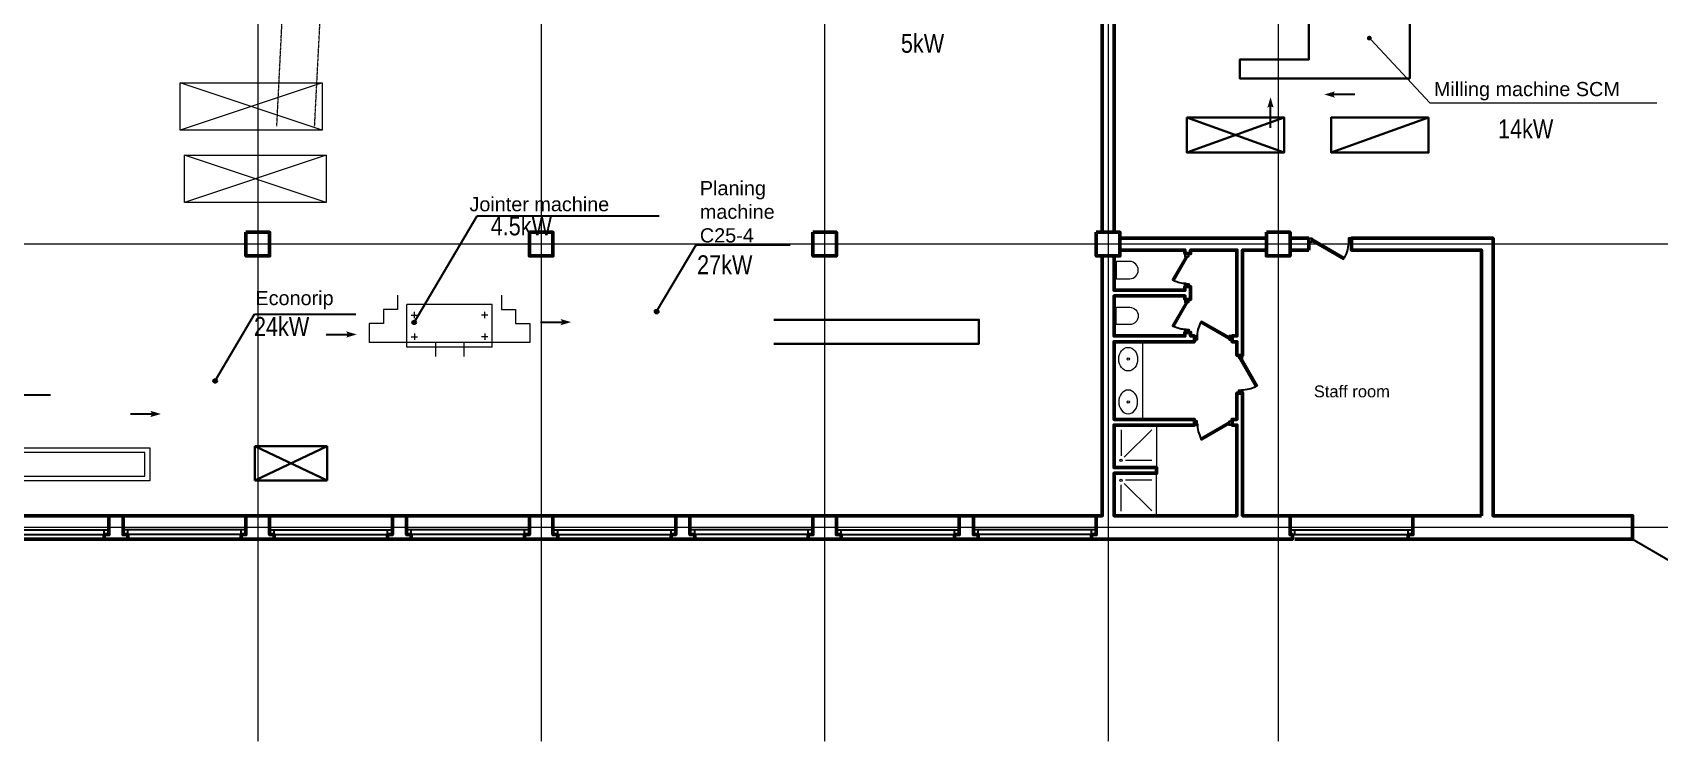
# Model space of a CAD drawing. Header units: millimetres. Extents: x 22548 to 138166, y 14045 to 100780.
# Drawn here: x 76849 to 111285, y 34515 to 49525 of the extents above; entities that cross this region are included whole.
import ezdxf

# ---------------------------------------------------------------- set-up
doc = ezdxf.new("R2010")
doc.units = ezdxf.units.MM
doc.linetypes.add('ACAD_ISO10W100', pattern=[18, 12, -3, 0, -3])
doc.linetypes.add('DASHED', pattern=[0.211667, 0.141111, -0.070556])
for name, color, linetype, lineweight in [('axis', 40, 'ACAD_ISO10W100', 13), ('equipment', 177, 'Continuous', 13), ('rail', 30, 'DASHED', 13), ('wall', 5, 'Continuous', 50), ('WC sanitary', 121, 'Continuous', 13)]:
    doc.layers.add(name, color=color, linetype=linetype, lineweight=lineweight)
for name, color, linetype in [('door_cad-block.com', 250, 'Continuous'), ('txt', 7, 'Continuous'), ('Windows', 7, 'Continuous')]:
    doc.layers.add(name, color=color, linetype=linetype)
doc.styles.add('Qwerty', font='timesi.ttf')
doc.styles.get("Standard").update_dxf_attribs({"font": 'arial.ttf'})

# ---------------------------------------------------------------- blocks, each defined once
blk = doc.blocks.new('вапап')
at = {"color": 0}
for p, q in [((87480.68, 10882.75), (87495.68, 10882.75)), ((87480.68, 10877.75), (87480.68, 10882.75)), ((87480.68, 10877.75), (87495.68, 10882.75)), ((87480.68, 10882.75), (87495.68, 10877.75)), ((87495.68, 10882.75), (87495.68, 10877.75)), ((87495.68, 10877.75), (87480.68, 10877.75))]:
    blk.add_line(p, q, dxfattribs=at)
blk = doc.blocks.new('СФ16-1')
at = {"color": 0}
for p, q in [((124111, 783), (124111, 1083)), ((124711, 783), (124711, 1083)), ((126111, 783), (122711, 783)), ((122711, 383), (122711, 783)), ((125311, 883), (123511, 883)), ((123511, 883), (123511, -17)), ((123667, 597), (123667, 729)), ((125155, 597), (125155, 729)), ((125311, 883), (125311, -17)), ((126111, 383), (126111, 783)), ((123011, 383), (122711, 383)), ((123011, 83), (123011, 383)), ((123601, 663), (123734, 663)), ((125221, 663), (125089, 663)), ((125811, 83), (125811, 383)), ((125811, 383), (126111, 383)), ((123311, 83), (123011, 83)), ((123311, -217), (123311, 83)), ((123601, 204), (123734, 204)), ((123667, 270), (123667, 137)), ((125221, 204), (125089, 204)), ((125155, 270), (125155, 137)), ((125511, -217), (125511, 83)), ((125511, 83), (125811, 83)), ((125311, -17), (123511, -17))]:
    blk.add_line(p, q, dxfattribs=at)
blk = doc.blocks.new('Trimmer_dwgmodels.com')
at = {"color": 0}
for p, q in [((-4188, 786), (-4553, 786)), ((-4553, 786), (-4553, -222)), ((-4188, -222), (-4188, 786)), ((-9168, 350), (-4553, 350)), ((-9168, -350), (-9168, 350)), ((-9168, -350), (-9168, 350)), ((-4371, 636), (-4412, 674)), ((-4371, 636), (-4412, 674)), ((-4371, 636), (-4329, 674)), ((-4371, 636), (-4329, 674)), ((-4371, -72), (-4371, 636)), ((-4188, 350), (0, 350)), ((0, 350), (0, -350)), ((-9083, 250), (-9083, -250)), ((-9083, 250), (-4553, 250)), ((-100, 250), (-4188, 250)), ((-100, -250), (-100, 250)), ((-9083, -250), (-100, -250)), ((-4553, -222), (-4188, -222)), ((-4371, -72), (-4412, -111)), ((-4371, -72), (-4329, -111)), ((0, -350), (-9168, -350))]:
    blk.add_line(p, q, dxfattribs=at)
blk = doc.blocks.new('*U31')
at = {"color": 0}
for p, q in [((0, 0), (2600, 0)), ((100, 0), (100, -100)), ((2500, 0), (2500, -100)), ((0, -100), (2600, -100))]:
    blk.add_line(p, q, dxfattribs=at)
blk = doc.blocks.new('*U44')
for points in [[(5, 5), (65, 5), (65, 85), (5, 85)], [(640, 30), (146, -255), (131, -229), (625, 56)], [(705, 5), (645, 5), (645, 85), (705, 85)]]:
    blk.add_lwpolyline(points, close=True)
blk.add_arc((640, 30), 571, 180, 206.9872)
blk = doc.blocks.new('*U45')
for points in [[(5, 5), (65, 5), (65, 85), (5, 85)], [(740, 30), (160, -305), (145, -279), (725, 56)], [(805, 5), (745, 5), (745, 85), (805, 85)]]:
    blk.add_lwpolyline(points, close=True)
blk.add_arc((740, 30), 671, 180, 207.4362)
blk = doc.blocks.new('*U46')
for points in [[(740, 60), (160, 395), (145, 369), (725, 34)], [(5, 5), (65, 5), (65, 85), (5, 85)], [(805, 5), (745, 5), (745, 85), (805, 85)]]:
    blk.add_lwpolyline(points, close=True)
blk.add_arc((740, 60), 671, 152.5638, 180)
blk = doc.blocks.new('*U47')
for points in [[(70, 60), (737, 445), (752, 419), (85, 34)], [(5, 5), (65, 5), (65, 85), (5, 85)], [(905, 5), (845, 5), (845, 85), (905, 85)]]:
    blk.add_lwpolyline(points, close=True)
blk.add_arc((70, 60), 771, 0, 27.7688)
blk = doc.blocks.new('wc1')
at = {"color": 0}
blk.add_lwpolyline([(-184, -334), (-184, -334), (-184, -58, -0.414214), (-174, -48), (-174, -10, -0.414214), (-164, 0), (164, 0, -0.414214), (174, -10), (174, -48, -0.414214), (184, -58), (184, -334, -0.965307)], format="xyb", close=True, dxfattribs=at)
blk.add_lwpolyline([(-174, -48), (174, -48)], dxfattribs=at)
blk = doc.blocks.new('gate 1500')
at = {"color": 0}
for points in [[(0, 0), (1299, 750)], [(3000, 0), (1701, 750)]]:
    blk.add_lwpolyline(points, dxfattribs=at)
at = {"color": 0, "linetype": 'DASHED', "ltscale": 200}
for centre, start, end in [((0, 0), 0, 30), ((3000, 0), 150, 180)]:
    blk.add_arc(centre, 1500, start, end, dxfattribs=at)

msp = doc.modelspace()

# ---------------------------------------------------------------- hatches: boundary and pattern name
at = {"layer": 'txt'}
for color, points in [(256, [(105194, 49407, 1), (105092, 49407, 1)]), (256, [(104192, 48213), (104420, 48145, -0.449967), (104420, 48280)]), (256, [(103053, 48156), (102985, 47928, -0.449967), (103120, 47928)]), (256, [(84967, 43388, 1), (84888, 43388, 1)]), (0, [(88021, 43461, -0.449967), (88021, 43326), (88249, 43394)]), (256, [(90098, 43616, 1), (90019, 43616, 1)]), (0, [(83483, 43200, -0.449967), (83483, 43065), (83711, 43133)]), (256, [(80755, 42148, 1), (80675, 42148, 1)]), (0, [(79339, 41517, -0.449967), (79339, 41382), (79567, 41449)])]:
    msp.add_hatch(color=color, dxfattribs=at).paths.add_polyline_path(points)

# ---------------------------------------------------------------- linework, layer by layer
at = {"layer": 'axis'}
for points in [[(81615, 100780), (81615, 34515)], [(87615, 100780), (87615, 34515)], [(93615, 100780), (93615, 34515)], [(99615, 100780), (99615, 34515)], [(103215, 100780), (103215, 34515)], [(138166, 45045), (22548, 45045)], [(138166, 39045), (22548, 39045)]]:
    msp.add_lwpolyline(points, dxfattribs=at)
at = {"layer": 'equipment', "lineweight": 30}
for p, q in [((101282, 47727), (103341, 46984)), ((101282, 46984), (103341, 47727)), ((104338, 46984), (106398, 47727)), ((81551, 40769), (83084, 40769)), ((81551, 40040), (81551, 40769)), ((81551, 40769), (83084, 40040)), ((81551, 40040), (83084, 40769)), ((83084, 40769), (83084, 40040)), ((83084, 40040), (81551, 40040))]:
    msp.add_line(p, q, dxfattribs=at)
for points in [[(103861, 50353), (106001, 50353), (106001, 48553), (102401, 48553), (102401, 48953), (103861, 48953), (103861, 50353)], [(92538, 43444), (96880, 43444), (96880, 42935), (92538, 42935)]]:
    msp.add_lwpolyline(points, dxfattribs=at)
for points in [[(101282, 47727), (103341, 47727), (103341, 46984), (101282, 46984)], [(106398, 47727), (104338, 47727), (104338, 46984), (106398, 46984)]]:
    msp.add_lwpolyline(points, close=True, dxfattribs=at)
at = {"layer": 'rail'}
for p, q in [((82020, 47542), (83720, 81661)), ((82820, 47542), (84572, 81721))]:
    msp.add_line(p, q, dxfattribs=at)
at = {"layer": 'txt', "lineweight": 15}
for p, q in [((105178, 49378), (106426, 48034)), ((106426, 48034), (111226, 48034))]:
    msp.add_line(p, q, dxfattribs=at)
at = {"layer": 'txt'}
for p, q in [((104839, 48213), (104389, 48213)), ((103053, 47509), (103053, 47959)), ((84927, 43388), (86262, 45645)), ((86262, 45645), (90115, 45645)), ((90059, 43616), (90894, 45028)), ((90894, 45028), (92886, 45028)), ((80715, 42148), (81550, 43560)), ((81550, 43560), (83691, 43560)), ((74465, 41856), (77230, 41856))]:
    msp.add_line(p, q, dxfattribs=at)
at = {"layer": 'txt', "color": 0}
for p, q in [((87602, 43394), (88052, 43394)), ((83064, 43133), (83513, 43133)), ((78920, 41449), (79370, 41449))]:
    msp.add_line(p, q, dxfattribs=at)
at = {"layer": 'txt'}
for centre in [(84927, 43388), (90059, 43616), (80715, 42148)]:
    msp.add_circle(centre, 39.6, dxfattribs=at)
at = {"layer": 'wall'}
for points in [[(99490, 50795), (99490, 45295)], [(99740, 50795), (99740, 45295)], [(81365, 45295), (81865, 45295), (81865, 44795), (81365, 44795), (81365, 45295)], [(87365, 45295), (87865, 45295), (87865, 44795), (87365, 44795), (87365, 45295)], [(93365, 45295), (93865, 45295), (93865, 44795), (93365, 44795), (93365, 45295)], [(99365, 45295), (99865, 45295), (99865, 44795), (99365, 44795), (99365, 45295)], [(99865, 45170), (102965, 45170)], [(102965, 45295), (103465, 45295), (103465, 44795), (102965, 44795), (102965, 45295)], [(103465, 45170), (103865, 45170)], [(103865, 44920), (103865, 45170)], [(99740, 44795), (99740, 44070), (101240, 44070), (101240, 44145), (101360, 44145), (101360, 43875), (101240, 43875), (101240, 43950), (99740, 43950), (99740, 43100), (101240, 43100), (101240, 43175), (101360, 43175), (101360, 43100), (101440, 43100), (101440, 42980), (99740, 42980), (99740, 41335), (101440, 41335), (101440, 41215), (99740, 41215), (99740, 40315), (100640, 40315), (100640, 40195), (99740, 40195), (99740, 39295), (102340, 39295), (102340, 41215), (102240, 41215), (102240, 41335), (102340, 41335), (102340, 41890), (102460, 41890), (102460, 41890), (102460, 39295), (103465, 39295), (103465, 38895), (103515, 38895), (103515, 38795), (99265, 38795), (99265, 38895), (99365, 38895), (99365, 39295), (99490, 39295), (99490, 44795)], [(99865, 44920), (101240, 44920), (101240, 44845), (101360, 44845), (101360, 44920), (102340, 44920), (102340, 43100), (102240, 43100), (102240, 42980), (102340, 42980), (102340, 42690), (102460, 42690), (102460, 44920), (102965, 44920)], [(103465, 44920), (103865, 44920)]]:
    msp.add_lwpolyline(points, dxfattribs=at)
for points in [[(107515, 39295), (107515, 44920), (104765, 44920), (104765, 45170), (107765, 45170), (107765, 39295), (110715, 39295), (110715, 38795), (105965, 38795), (105965, 38895), (106065, 38895), (106065, 39295)], [(78865, 38795), (78365, 38795), (78365, 38895), (78465, 38895), (78465, 39295), (78765, 39295), (78765, 38895), (78865, 38895)], [(81265, 38795), (81265, 38895), (81365, 38895), (81365, 39295), (81865, 39295), (81865, 38895), (81965, 38895), (81965, 38795)], [(84365, 38795), (84865, 38795), (84865, 38895), (84765, 38895), (84765, 39295), (84465, 39295), (84465, 38895), (84365, 38895)], [(87965, 38795), (87965, 38895), (87865, 38895), (87865, 39295), (87365, 39295), (87365, 38895), (87265, 38895), (87265, 38795)], [(90865, 38795), (90365, 38795), (90365, 38895), (90465, 38895), (90465, 39295), (90765, 39295), (90765, 38895), (90865, 38895)], [(93965, 38795), (93965, 38895), (93865, 38895), (93865, 39295), (93365, 39295), (93365, 38895), (93265, 38895), (93265, 38795)], [(96365, 38795), (96865, 38795), (96865, 38895), (96765, 38895), (96765, 39295), (96465, 39295), (96465, 38895), (96365, 38895)]]:
    msp.add_lwpolyline(points, close=True, dxfattribs=at)
at = {"layer": 'wall', "color": 4}
for points in [[(75865, 39295), (78465, 39295)], [(78765, 39295), (81365, 39295)], [(84465, 39295), (81865, 39295)], [(87365, 39295), (84765, 39295)], [(90465, 39295), (87865, 39295)], [(90765, 39295), (93365, 39295)], [(96465, 39295), (93865, 39295)], [(96765, 39295), (99365, 39295)], [(106065, 39295), (103465, 39295)], [(75965, 38795), (78365, 38795)], [(81265, 38795), (78865, 38795)], [(81965, 38795), (84365, 38795)], [(87265, 38795), (84865, 38795)], [(87965, 38795), (90365, 38795)], [(93265, 38795), (90865, 38795)], [(93965, 38795), (96365, 38795)], [(99265, 38795), (96865, 38795)], [(103565, 38795), (105965, 38795)]]:
    msp.add_lwpolyline(points, dxfattribs=at)
at = {"layer": 'WC sanitary'}
for p, q in [((99958, 40533), (100540, 41115)), ((100640, 41215), (100640, 40315)), ((99958, 39977), (100540, 39395)), ((100640, 39295), (100640, 40195))]:
    msp.add_line(p, q, dxfattribs=at)
msp.add_lwpolyline([(99740, 41335), (99740, 42980), (100340, 42980), (100340, 41335)], close=True, dxfattribs=at)
for points in [[(99890, 41116), (99890, 40561)], [(100541, 40465), (99986, 40465)], [(99890, 39394), (99890, 39949)], [(100541, 40045), (99986, 40045)]]:
    msp.add_lwpolyline(points, dxfattribs=at)
for centre in [(100040, 42610), (100040, 41705), (99890, 40465), (99890, 40045)]:
    msp.add_circle(centre, 25, dxfattribs=at)
msp.add_ellipse((100040, 42610), major_axis=(0, -250), ratio=0.8, start_param=-3.141592653589793, end_param=3.141592653589793, dxfattribs=at)
at = {"layer": 'WC sanitary', "extrusion": (0, 0, -1)}
msp.add_ellipse((100040, 41705), major_axis=(0, 250), ratio=0.8, start_param=-3.141592653589793, end_param=3.141592653589793, dxfattribs=at)

# ---------------------------------------------------------------- block references
at = {"layer": 'door_cad-block.com', "xscale": -1}
for name, p, rotation in [('*U47', (103860, 45175), 180), ('*U44', (101235, 44140), 270), ('*U44', (101235, 43170), 270), ('*U45', (101435, 43105), 180), ('*U46', (102375, 41885), 270)]:
    msp.add_blockref(name, p, dxfattribs=dict(at, rotation=rotation))
at = {"layer": 'door_cad-block.com'}
msp.add_blockref('*U45', (101435, 41210), dxfattribs=at)
at = {"layer": 'door_cad-block.com', "rotation": 180}
msp.add_blockref('gate 1500', (113715, 38795), dxfattribs=at)
at = {"layer": 'equipment', "lineweight": 30, "xscale": 200.0000000000085, "yscale": 200.0000000000085, "zscale": 200.0000000000085, "rotation": 180}
for p in [(17579112, 2224007), (17579202, 2222480)]:
    msp.add_blockref('вапап', p, dxfattribs=at)
at = {"layer": 'equipment', "lineweight": 30, "xscale": -1, "rotation": 180}
msp.add_blockref('СФ16-1', (-38736, 43747), dxfattribs=at)
at = {"layer": 'equipment', "lineweight": 30}
msp.add_blockref('Trimmer_dwgmodels.com', (79329, 40384), dxfattribs=at)
at = {"layer": 'WC sanitary', "xscale": -1, "rotation": 90}
msp.add_blockref('wc1', (99740, 44495), dxfattribs=at)
at = {"layer": 'WC sanitary', "rotation": 90}
msp.add_blockref('wc1', (99740, 43525), dxfattribs=at)
at = {"layer": 'Windows', "xscale": -1, "rotation": 180}
for p in [(75865, 38895), (81865, 38895), (87865, 38895), (93865, 38895), (103465, 38895)]:
    msp.add_blockref('*U31', p, dxfattribs=at)
at = {"layer": 'Windows', "rotation": 180}
for p in [(81365, 38895), (87365, 38895), (93365, 38895), (99365, 38895)]:
    msp.add_blockref('*U31', p, dxfattribs=at)

# ---------------------------------------------------------------- texts
at = {"layer": 'txt', "color": 1, "lineweight": 20, "char_height": 400, "attachment_point": 1, "style": 'Qwerty'}
for s, insert, width in [('{\\fArial Narrow|b0|i0|c204|p34;\\C2;5\\fArial Narrow|b0|i0|c0|p34;kW}', (95229, 49497), 1885.47), ('{\\fArial Narrow|b0|i0|c204|p34;\\C2;14\\fArial Narrow|b0|i0|c0|p34;kW}', (107867, 47686), 3070.16), ('{\\fArial Narrow|b0|i0|c204|p34;\\C2;4.5\\fArial Narrow|b0|i0|c0|p34;kW}', (86546, 45631), 3197.58), ('{\\fArial Narrow|b0|i0|c204|p34;\\C2;27\\fArial Narrow|b0|i0|c0|p34;kW}', (90915, 44809), 3918.74), ('{\\fArial Narrow|b0|i0|c204|p34;\\C2;24\\fArial Narrow|b0|i0|c0|p34;kW}', (81535, 43502), 1885.47)]:
    msp.add_mtext(s, dxfattribs=dict(at, insert=insert, width=width))
at = {"layer": 'txt', "attachment_point": 1}
for s, insert, char_height, width in [('Milling machine SCM', (106511, 48478), 300, 4715.44), ('Planing machine\\PС25-4', (90974, 46381), 300, 2202.33), ('Jointer machine', (86097, 46041), 300, 4470.32), ('Econorip', (81567, 44054), 300, 1116.23), ('Staff room', (103969, 42052), 250, 2797.59)]:
    msp.add_mtext(s, dxfattribs=dict(at, insert=insert, char_height=char_height, width=width))

doc.saveas('drawing.dxf')
